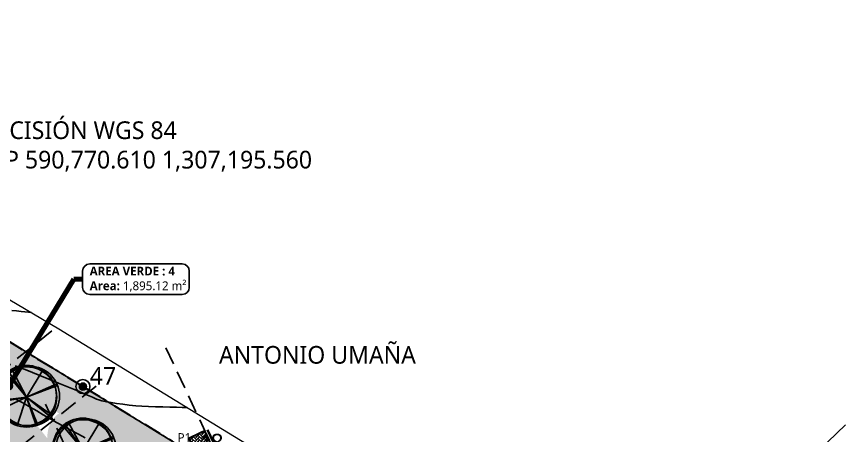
# Model space of a CAD drawing. Header units: millimetres. Extents: x 86 to 591881, y 99 to 1307229.
# Drawn here: x 590791.8 to 590909, y 1307169.7 to 1307229 of the extents above; entities that cross this region are included whole.
import ezdxf
from ezdxf import colors
from ezdxf.entities.mleader import LeaderData, LeaderLine
from ezdxf.enums import TextEntityAlignment as Align
from ezdxf.math import Vec2, Vec3

# ---------------------------------------------------------------- set-up
doc = ezdxf.new("R2010")
doc.units = ezdxf.units.MM
for name, pattern in [('CENTER2', [1.125, 0.75, -0.125, 0.125, -0.125]), ('DASHED', [0.75, 0.5, -0.25]), ('DASHED2', [0.375, 0.25, -0.125]), ('HIDDEN', [0.375, 0.25, -0.125]), ('PHANTOM', [2.5, 1.25, -0.25, 0.25, -0.25, 0.25, -0.25])]:
    doc.linetypes.add(name, pattern=pattern)
for name, color, linetype in [('_ARBOLES', 102, 'Continuous'), ('_MOJONES', 1, 'Continuous'), ('_PUNTOS TOPOGRAFICOS', 1, 'Continuous'), ('Areas', 9, 'Continuous'), ('Berberis verde', 74, 'Continuous'), ('C-PROP', 7, 'Continuous'), ('C-PROP-LINE', 230, 'Continuous'), ('C-PROP-TEXT', 92, 'Continuous'), ('C-ROAD-CORR-BNDY', 1, 'CENTER2'), ('C-ROAD-CORR-PATT', 150, 'Continuous'), ('C-ROAD-SAMP', 150, 'HIDDEN'), ('C-TINN-BNDY', 110, 'Continuous'), ('C-TOPO-FEAT', 94, 'Continuous'), ('C-TOPO-MAJR', 9, 'Continuous'), ('C-TOPO-MINR', 8, 'Continuous'), ('C-TOPO-MINR-N', 11, 'Continuous'), ('Perimetro', 7, 'Continuous'), ('Plano', 7, 'Continuous')]:
    doc.layers.add(name, color=color, linetype=linetype)
for name, color, linetype, lineweight in [('_BORDILLOS Y CUNETAS', 252, 'Continuous', 20), ('_TEXTO', 3, 'Continuous', 25), ('COTAS', 40, 'Continuous', 5), ('CUADROS', 9, 'Continuous', 20)]:
    doc.layers.add(name, color=color, linetype=linetype, lineweight=lineweight)
doc.layers.add('Area', color=52, linetype='Continuous', plot=False)
doc.styles.add('COTAS', font='arial.ttf')
doc.styles.add('ST - ETIQUETAS', font='', dxfattribs={"height": 2.5})
doc.styles.get('ST - ETIQUETAS').set_extended_font_data('Roboto Thin')
doc.dimstyles.new('GenAng', dxfattribs={"dimscale": 0.5, "dimtxt": 2.5, "dimasz": 1.25, "dimexe": 0.18, "dimexo": 0.0625, "dimgap": 0.25, "dimtad": 0, "dimzin": 3, "dimdsep": 46, "dimtxsty": 'COTAS', "dimcen": 0.09, "dimse1": 1, "dimse2": 1, "dimaunit": 1, "dimadec": 3, "dimazin": 0, "dimtfac": 1, "dimtofl": 0, "dimtmove": 2, "dimatfit": 3, "dimfxl": 1, "dimtolj": 1, "dimtzin": 1, "dimarcsym": 0})

# ---------------------------------------------------------------- blocks, each defined once
blk = doc.blocks.new('_Open90')
at = {"color": 0, "linetype": 'ByBlock', "lineweight": -2}
for p, q in [((-0.5, 0.5), (0, 0)), ((0, 0), (-1, 0)), ((0, 0), (-0.5, -0.5))]:
    blk.add_line(p, q, dxfattribs=at)
blk = doc.blocks.new('Arbol 1')
at = {"layer": 'Areas'}
h = blk.add_hatch(color=69, dxfattribs=at)
h.set_gradient(color1=(68, 80, 48), color2=(130, 156, 68), tint=1, name='SPHERICAL')
edge = h.paths.add_edge_path()
edge.add_arc((11536.5, 2842.1), 100, 0, 360)
h = blk.add_hatch(color=253, dxfattribs=at)
h.set_gradient(color1=(177, 171, 160), color2=(222, 220, 217), rotation=165, centered=1, tint=1, name='CYLINDER')
h.paths.add_polyline_path([(11462.3, 2774.2), (11480.4, 2758.8), (11495.8, 2750.2), (11510.3, 2745.2), (11525.3, 2742.1), (11543.4, 2742.1), (11558, 2744.3), (11574.3, 2748.9), (11587.4, 2756.1), (11601.5, 2766.1), (11611.9, 2776), (11620.1, 2787.4), (11629.6, 2804.1), (11635.5, 2825.4), (11636.4, 2845.4), (11633.7, 2867.3), (11626.9, 2885.4), (11637.8, 2874.5), (11647.3, 2861.4), (11654.5, 2848.7), (11660, 2832.8), (11664.1, 2817.9), (11665.9, 2806.6), (11665.4, 2789.3), (11662.7, 2774.8), (11656.8, 2757.6), (11652.3, 2747.7), (11644.1, 2737.7), (11633.2, 2725.5), (11621.4, 2718.2), (11612.8, 2712.8), (11599.2, 2707.8), (11581.1, 2704.2), (11561.6, 2704.2), (11543.9, 2706.9), (11527.1, 2712.8), (11509.4, 2721.4), (11495.4, 2732.2), (11483.6, 2743.1), (11473.2, 2756.3), (11463.2, 2773)])
blk = doc.blocks.new('Arbol 21')
for p, q in [((0, 0), (-0.634, 1.359)), ((0, 0), (-0.276, 1.476)), ((0, 0), (-0.187, 1.495)), ((0, 0), (1.199, 1.014)), ((0, 0), (1.281, 0.914)), ((0, 0), (-1.423, 0.474)), ((0, 0), (1.392, 0.742)), ((-1.419, -0.472), (0, 0)), ((0, 0), (-1.397, -0.56)), ((0, 0), (-0.918, -1.103)), ((0, 0), (-0.918, -1.29)), ((0, 0), (1.375, -0.828)), ((0, 0), (0.659, -1.506)), ((0, 0), (0.578, -1.54))]:
    blk.add_line(p, q)
for centre in [(0, 0), (0.043, -0.138), (0.078, 0.018)]:
    blk.add_circle(centre, 1.5)
blk = doc.blocks.new('a1')
at = {"layer": 'Area', "xscale": 0.01089513700384753, "yscale": 0.01089513700384753, "zscale": 0.005447568501798505}
blk.add_blockref('Arbol 1', (-170.698, -9.368), dxfattribs=at)
at = {"layer": 'Berberis verde', "xscale": 0.7626595902693271, "yscale": 0.7626595902693271, "zscale": 0.005447568501798505, "rotation": 270}
blk.add_blockref('Arbol 21', (-44.955, 21.652), dxfattribs=at)
blk = doc.blocks.new('*X1')
for p, q in [((69.533, 22.875), (69.967, 22.875)), ((69.555, 22.906), (69.945, 22.906)), ((69.585, 22.938), (69.915, 22.938)), ((69.629, 22.969), (69.871, 22.969)), ((69.5, 22.75), (70, 22.75)), ((69.502, 22.781), (69.998, 22.781)), ((69.502, 22.719), (69.998, 22.719)), ((69.508, 22.812), (69.992, 22.812)), ((69.508, 22.688), (69.992, 22.688)), ((69.518, 22.844), (69.982, 22.844)), ((69.518, 22.656), (69.982, 22.656)), ((69.533, 22.625), (69.967, 22.625)), ((69.555, 22.594), (69.945, 22.594)), ((69.585, 22.562), (69.915, 22.562)), ((69.629, 22.531), (69.871, 22.531))]:
    blk.add_line(p, q)
blk = doc.blocks.new('Drill Hole')
at = {"color": 0, "linetype": 'ByBlock', "lineweight": -2}
for radius in [0.05, 0.025]:
    blk.add_circle((0, 0), radius, dxfattribs=at)
at = {"color": 0, "linetype": 'ByBlock', "lineweight": -2, "xscale": 0.1000000000000227, "yscale": 0.1000000000000227, "zscale": 0.1000000000000227}
blk.add_blockref('*X1', (-6.975, -2.275), dxfattribs=at)
blk = doc.blocks.new('*U51', base_point=(590555.4584, 1307117.894, 460.616))
at = {"layer": '_PUNTOS TOPOGRAFICOS', "color": 2, "linetype": 'ByBlock', "lineweight": -2, "xscale": 20, "yscale": 20, "zscale": 20}
blk.add_blockref('Drill Hole', (590555.4584, 1307117.894, 460.616), dxfattribs=at)
blk = doc.blocks.new('*U176', base_point=(590801.16, 1307176.592, 456.79))
at = {"layer": '_PUNTOS TOPOGRAFICOS', "color": 2, "linetype": 'ByBlock', "lineweight": -2, "xscale": 20, "yscale": 20, "zscale": 20}
blk.add_blockref('Drill Hole', (590801.16, 1307176.592, 456.79), dxfattribs=at)

msp = doc.modelspace()

# ---------------------------------------------------------------- hatches: boundary and pattern name
at = {"layer": '_MOJONES'}
h = msp.add_hatch(color=5, dxfattribs=at)
h.dxf.hatch_style = 1
h.paths.add_polyline_path([(590800.96, 1307177.05, 0.297664), (590800.66, 1307176.59, 0.541231), (590801.36, 1307176.13), (590801.16, 1307176.59)])
h.paths.add_polyline_path([(590800.96, 1307177.05), (590801.16, 1307176.59), (590801.63, 1307176.76, 0.43503)])
h.paths.add_polyline_path([(590801.66, 1307176.59, 0.085961), (590801.63, 1307176.76), (590801.16, 1307176.59), (590801.36, 1307176.13, 0.297664)])
at = {"layer": 'C-PROP', "linetype": 'Continuous', "lineweight": -3}
h = msp.add_hatch(dxfattribs=at)
h.set_pattern_fill('AR-SAND', color=3, scale=0.025, style=0)
h.paths.add_polyline_path([(590774.74, 1307186.68), (590774.23, 1307186.6), (590631.53, 1307133.3), (590629.3, 1307132.61), (590627.39, 1307132.25), (590625.06, 1307132.05), (590623.51, 1307132.08), (590622.1, 1307132.2), (590620.62, 1307132.18), (590618.93, 1307131.81), (590617.36, 1307131.1), (590615.8, 1307129.89), (590614.86, 1307128.75), (590614.04, 1307127.23), (590613.53, 1307125.33), (590613.5, 1307123.36), (590613.95, 1307121.44), (590613.01, 1307121.08), (590610.92, 1307125.12), (590606.04, 1307134.55), (590607.65, 1307135.1), (590626.46, 1307141.01), (590644.43, 1307147.3), (590649.9, 1307149.16), (590657.48, 1307151.49), (590675.33, 1307157.47), (590694.69, 1307164.35), (590701.63, 1307167.29), (590706.23, 1307169.71), (590723.27, 1307176.59), (590758.84, 1307190.63), (590770.61, 1307195.56), (590775.16, 1307192.53), (590787.15, 1307185.12), (590801.16, 1307176.59), (590814.45, 1307168.45), (590798.56, 1307161.24), (590797.91, 1307161.05), (590796.95, 1307161.09), (590796.19, 1307161.41), (590795.67, 1307161.85), (590776.24, 1307186.06), (590775.87, 1307186.36), (590775.44, 1307186.57)], flags=0)
h.paths.add_polyline_path([(590803.8, 1307169.11), (590798.27, 1307166.6), (590789.01, 1307178.14), (590798.55, 1307172.33), (590798.56, 1307172.32)], flags=0)
at = {"layer": 'C-ROAD-CORR-PATT', "linetype": 'Continuous', "lineweight": 5}
h = msp.add_hatch(dxfattribs=at)
h.set_pattern_fill('AR-HBONE', color=30, scale=0.003, style=0)
h.set_pattern_definition([(45, (590816.15247, 1307169.25146), (0, 0.431052), [0.9144, -0.3048]), (135, (590816.368, 1307169.46698), (4e-17, 0.431052), [0.9144, -0.3048])])
h.paths.add_polyline_path([(590816.15, 1307169.25), (590817.68, 1307169.97), (590818.42, 1307170.31), (590819.05, 1307168.95), (590818.31, 1307168.61), (590816.79, 1307167.89), (590816.15, 1307169.25)], flags=0)

# ---------------------------------------------------------------- linework, layer by layer
at = {"layer": 'C-PROP-LINE', "color": 4, "linetype": 'Continuous', "lineweight": 25}
msp.add_polyline3d([(590776.24, 1307186.06, 0), (590795.67, 1307161.85, 0), (590796.19, 1307161.41, 0), (590796.95, 1307161.09, 0), (590797.91, 1307161.05, 0), (590798.56, 1307161.24, 0), (590814.45, 1307168.45, 0), (590801.16, 1307176.59, 0), (590787.15, 1307185.12, 0)], dxfattribs=at)
at = {"layer": 'C-PROP-LINE', "color": 242, "linetype": 'PHANTOM', "lineweight": 30, "ltscale": 2}
msp.add_polyline3d([(590782.86, 1307071.83, 0), (590795.52, 1307080.01, 0), (590823.5, 1307099.01, 0), (590841.54, 1307111.43, 0), (590852.26, 1307119.1, 0), (590862.91, 1307127.27, 0), (590871.25, 1307134.76, 0), (590851.68, 1307146.45, 0), (590832.66, 1307157.69, 0), (590816.35, 1307167.29, 0), (590801.16, 1307176.59, 0), (590787.15, 1307185.12, 0)], dxfattribs=at)
at = {"layer": 'C-PROP-TEXT', "color": 1, "linetype": 'Continuous', "lineweight": -3}
for p, q in [((590815.21, 1307193.95), (590802.12, 1307193.95)), ((590801.12, 1307192.95), (590801.12, 1307190.63)), ((590816.21, 1307190.63), (590816.21, 1307192.95)), ((590802.12, 1307189.63), (590815.21, 1307189.63))]:
    msp.add_line(p, q, dxfattribs=at)
for centre, start, end in [((590802.12, 1307192.95), 90, 180), ((590815.21, 1307192.95), 0, 90), ((590802.12, 1307190.63), 180, 270), ((590815.21, 1307190.63), 270, 0)]:
    msp.add_arc(centre, 1, start, end, dxfattribs=at)
at = {"layer": 'C-ROAD-CORR-BNDY', "color": 166, "linetype": 'DASHED', "lineweight": 30, "ltscale": 4}
for points in [[(590822.09, 1307156.57), (590823.61, 1307157.29), (590824.35, 1307157.63), (590818.42, 1307170.31), (590817.68, 1307169.97), (590816.15, 1307169.25)], [(590824.71, 1307157.8), (590818.77, 1307170.48)]]:
    msp.add_lwpolyline(points, close=True, dxfattribs=at)
at = {"layer": 'C-ROAD-SAMP', "color": 1, "linetype": 'DASHED2', "lineweight": 25, "ltscale": 10}
for points in [[(590796.76, 1307184.46), (590781.16, 1307171.95), (590765.56, 1307159.43)], [(590812.9, 1307182.08), (590821.39, 1307163.97), (590829.87, 1307145.86)], [(590803.02, 1307176.66), (590787.42, 1307164.14), (590771.82, 1307151.63)], [(590795.86, 1307174.1), (590804.35, 1307155.99), (590812.83, 1307137.88)]]:
    msp.add_lwpolyline(points, dxfattribs=at)
at = {"layer": 'C-TINN-BNDY', "color": 110, "linetype": 'Continuous', "lineweight": -3}
msp.add_polyline3d([(590816.15, 1307169.25, 456.05), (590817.68, 1307169.97, 456.05), (590818.42, 1307170.31, 456.05), (590818.42, 1307170.31, 455.85), (590819.05, 1307168.95, 455.82)], dxfattribs=at)
at = {"layer": 'C-TOPO-FEAT', "color": 94, "linetype": 'Continuous', "lineweight": -3, "flags": 128}
msp.add_lwpolyline([(590816.15, 1307169.25), (590817.68, 1307169.97), (590818.42, 1307170.31)], dxfattribs=at)
at = {"layer": 'C-TOPO-MAJR', "color": 40, "linetype": 'Continuous', "lineweight": -3}
for points, elevation in [([(590791.11, 1307187.37), (590791.79, 1307187.29), (590792.42, 1307187.23), (590792.97, 1307187.18), (590793.47, 1307187.14), (590793.89, 1307187.1)], 457), ([(590791.73, 1307174.78), (590792.75, 1307174.23), (590793.71, 1307173.68), (590794.64, 1307173.14), (590795.56, 1307172.6), (590796.48, 1307172.06), (590797.42, 1307171.52), (590798.4, 1307170.98), (590799.43, 1307170.42), (590800.52, 1307169.84), (590801.46, 1307169.33)], 456.5)]:
    msp.add_lwpolyline(points, dxfattribs=dict(at, elevation=elevation))
at = {"layer": 'C-TOPO-MINR', "color": 44, "linetype": 'Continuous', "lineweight": -3, "elevation": 456.75}
msp.add_lwpolyline([(590791.58, 1307179.54), (590793.21, 1307178.89), (590794.82, 1307178.24), (590796.33, 1307177.63), (590797.71, 1307177.08), (590798.89, 1307176.61), (590799.81, 1307176.23), (590800.42, 1307175.99), (590800.66, 1307175.89), (590800.81, 1307175.81), (590800.95, 1307175.73), (590801.24, 1307175.6), (590801.82, 1307175.36), (590802.5, 1307175.07), (590803.09, 1307174.82), (590803.41, 1307174.7), (590803.56, 1307174.65), (590803.69, 1307174.61), (590803.85, 1307174.58), (590804.07, 1307174.54), (590804.51, 1307174.45), (590805.15, 1307174.34), (590805.92, 1307174.21), (590806.79, 1307174.08), (590807.71, 1307173.96), (590808.64, 1307173.86), (590809.49, 1307173.8), (590810.44, 1307173.75), (590811.44, 1307173.72), (590812.46, 1307173.7), (590813.45, 1307173.68), (590814.38, 1307173.66), (590815.2, 1307173.65), (590815.89, 1307173.63)], dxfattribs=at)
at = {"layer": 'C-TOPO-MINR-N', "color": 11, "linetype": 'Continuous', "lineweight": -3, "elevation": 456}
msp.add_lwpolyline([(590818.42, 1307170.31), (590818.24, 1307170.23), (590817.68, 1307169.97), (590817.3, 1307169.79), (590816.15, 1307169.25)], dxfattribs=at)
at = {"layer": 'COTAS'}
msp.add_circle((590801.16, 1307176.59), 0.3, dxfattribs=at)
at = {"layer": 'Plano', "lineweight": 13, "elevation": 457.49}
msp.add_lwpolyline([(590726.37, 1307228.98), (590788.24, 1307190.37), (590797.77, 1307184.75), (590817.73, 1307172.51), (590833.14, 1307163.04), (590844.45, 1307156.91), (590875.46, 1307138.91), (590883.27, 1307146.42), (590890.35, 1307153.19), (590909, 1307171.15)], dxfattribs=at)

# ---------------------------------------------------------------- block references
at = {"layer": '_ARBOLES', "xscale": 3.722003814983468, "yscale": 3.722003814983468, "zscale": 3.722003814983468, "rotation": 180}
for p in [(590625.88, 1307255.7), (590633.87, 1307248.23)]:
    msp.add_blockref('a1', p, dxfattribs=at)
at = {"layer": '_MOJONES'}
msp.add_blockref('*U51', (590801.16, 1307176.59, 456.79), dxfattribs=at)
at = {"layer": '_PUNTOS TOPOGRAFICOS'}
msp.add_blockref('*U176', (590801.16, 1307176.59, 456.79), dxfattribs=at)

# ---------------------------------------------------------------- texts
at = {"layer": '_TEXTO', "style": 'ST - ETIQUETAS'}
msp.add_text('ANTONIO UMAÑA', height=2.5, dxfattribs=at).set_placement((590834.33, 1307179.83), align=Align.CENTER)
at = {"layer": 'C-PROP-TEXT', "color": 1, "linetype": 'Continuous', "lineweight": -3, "insert": (590802.12, 1307191.79), "char_height": 1.25, "attachment_point": 4, "style": 'ST - ETIQUETAS'}
msp.add_mtext('{\\fRoboto Thin|b1|i0|c0|p2;\\C3;AREA VERDE : 4\\C2;\\PArea: }1,895.12 m²', dxfattribs=at)
at = {"layer": 'CUADROS', "style": 'ST - ETIQUETAS'}
msp.add_text('P1', height=1.25, dxfattribs=at).set_placement((590815.51, 1307169.37), align=Align.MIDDLE_CENTER)
at = {"layer": 'Perimetro', "color": 3, "style": 'ST - ETIQUETAS'}
for s, p in [('47', (590802.13, 1307176.85, 456.79)), ('48', (590817.34, 1307167.4))]:
    msp.add_text(s, height=2.5, dxfattribs=at).set_placement(p)

# ---------------------------------------------------------------- leaders
at = {"layer": '_BORDILLOS Y CUNETAS'}
ml = msp.add_multileader_mtext('Standard', dxfattribs=at)
ml.set_content('GPS DE PRECISIÓN WGS 84 \\PEST "44" 16P 590,770.610 1,307,195.560', color=3, style='ST - ETIQUETAS')
ml.set_leader_properties(color=1, linetype='DASHED2')
ml.set_arrow_properties(name='OPEN90')
ml.build(insert=Vec2(0, 0))
ml.multileader.update_dxf_attribs({"text_right_attachment_type": 6, "dogleg_length": 0.36, "arrow_head_size": 2.5})
ctx = ml.context
ctx.base_point, ctx.char_height, ctx.arrow_head_size, ctx.plane_origin = Vec3(590770.94, 1307212.67), 2.5, 2.5, Vec3(590771.17, 1307196.77)
ctx.right_attachment = 6
notes = []
notes.append((ctx, [(0, (1, 1, 0), (590770.58, 1307212.67), (1, 0), 0.36, [(0, [(590771.17, 1307196.77)], 0, [])])]))
ctx.mtext.insert, ctx.mtext.flow_direction = Vec3(590772.94, 1307214.14), 5
at = {"layer": 'C-PROP-TEXT', "color": 1, "linetype": 'Continuous', "lineweight": -3}
msp.add_leader([(590790.68, 1307176.66), (590799.87, 1307191.79), (590801.12, 1307191.79)], dimstyle='GenAng', override={"dimscale": 1, "dimasz": 1.25, "dimclrd": 1, "dimldrblk": 'Dot', "dimlwd": 65535}, dxfattribs=at)
for ctx, leaders in notes:
    for number, flags, end, landing, length, lines in leaders:
        leader = LeaderData()
        leader.index, (leader.has_last_leader_line, leader.has_dogleg_vector, leader.attachment_direction) = number, flags
        leader.last_leader_point, leader.dogleg_vector, leader.dogleg_length = Vec3(end), Vec3(landing), length
        for number, points, colour, breaks in lines:
            line = LeaderLine()
            line.index, line.vertices, line.color, line.breaks = number, Vec3.list(points), colors.encode_raw_color(colour), breaks
            leader.lines.append(line)
        ctx.leaders.append(leader)

doc.saveas('drawing.dxf')
